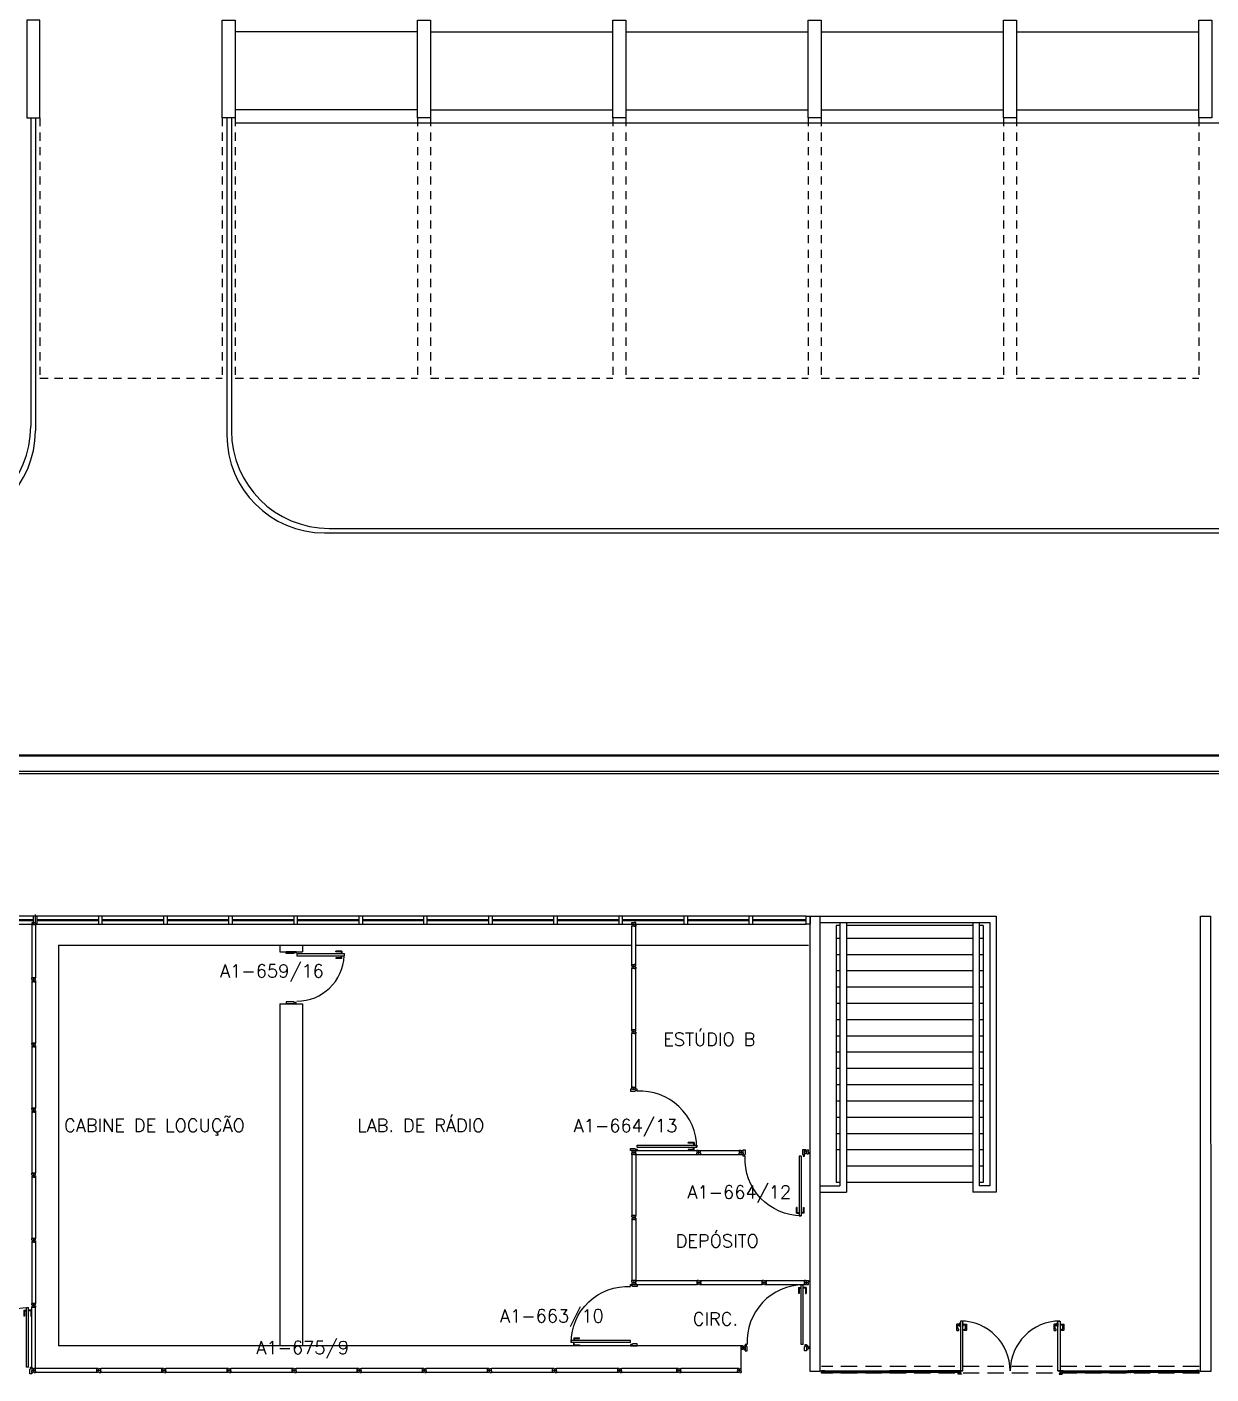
# Model space of a CAD drawing. Header units: millimetres. Extents: x 2308 to 2568, y 1142 to 1238.
# Drawn here: x 2510.43 to 2528.62, y 1164.74 to 1185.43 of the extents above; entities that cross this region are included whole.
import ezdxf

# ---------------------------------------------------------------- set-up
doc = ezdxf.new("R2010")
doc.units = ezdxf.units.MM
doc.linetypes.add('HIDDEN', pattern=[0.375, 0.25, -0.125])
doc.linetypes.add('HIDDEN2', pattern=[0.1875, 0.125, -0.0625])
for name, color, linetype in [('ALV', 2, 'Continuous'), ('AR-ALV-CRT', 2, 'Continuous'), ('AR-ALV-VT2', 2, 'Continuous'), ('AR-BNC-VT2', 1, 'Continuous'), ('AR-COR', 2, 'Continuous'), ('AR-DIV-EXI', 2, 'Continuous'), ('AR-ESQ', 7, 'Continuous'), ('AR-PIS-DSN', 1, 'Continuous'), ('BI-ESQ', 7, 'Continuous'), ('BI-POR-EXI', 7, 'Continuous'), ('BL-ESQ-PRJ', 1, 'HIDDEN'), ('DIV', 2, 'Continuous'), ('DT-ESQ-CRT', 43, 'Continuous'), ('DT-ESQ-VT1', 1, 'Continuous'), ('DT-ESQ-VT2', 2, 'Continuous'), ('ESTR', 3, 'Continuous'), ('PISO', 1, 'Continuous'), ('PROJ', 1, 'HIDDEN2'), ('TEXTO', 2, 'Continuous'), ('TEXTO-ENDEREÇO', 2, 'Continuous')]:
    doc.layers.add(name, color=color, linetype=linetype)
doc.styles.add('UNB-100', font='simplex.shx', dxfattribs={"height": 0.2})
doc.styles.add('UNB-100-1', font='simplex.shx', dxfattribs={"height": 0.2})

# ---------------------------------------------------------------- blocks, each defined once
blk = doc.blocks.new('PILAR-SLN')
blk.add_lwpolyline([(0.197, -42.97), (0.197, -44.47), (-0.003, -44.47), (-0.003, -42.97)], close=True)
blk = doc.blocks.new('PDV2D-SLN')
at = {"layer": 'DIV'}
for p, q in [((0.03, 0.05), (0.06, 0.05)), ((0.03, 0.035), (0.03, 0.05)), ((0.03, -0.035), (0.03, 0.035)), ((0.06, 0.05), (0.06, -0.02)), ((0.941, 0.05), (0.941, -0.02)), ((0.971, 0.05), (0.941, 0.05)), ((0.971, 0.035), (0.971, 0.05)), ((0.971, -0.035), (0.971, 0.035)), ((0.03, -0.05), (0.03, -0.035)), ((0.05, -0.05), (0.03, -0.05)), ((0.05, -0.02), (0.06, -0.02)), ((0.05, -0.02), (0.05, -0.05)), ((0.079, -0.05), (0.109, -0.05)), ((0.079, -0.05), (0.079, -0.965)), ((0.109, -0.05), (0.109, -0.965)), ((0.951, -0.02), (0.941, -0.02)), ((0.951, -0.02), (0.951, -0.05)), ((0.951, -0.05), (0.971, -0.05)), ((0.971, -0.05), (0.971, -0.035)), ((0.109, -0.965), (0.079, -0.965))]:
    blk.add_line(p, q, dxfattribs=at)
at = {"layer": 'DIV', "color": 1}
for p, q in [((0.036, -0.925), (0.036, -0.835)), ((0.046, -0.835), (0.036, -0.835)), ((0.036, -0.925), (0.076, -0.925)), ((0.046, -0.915), (0.046, -0.835)), ((0.046, -0.915), (0.076, -0.915)), ((0.141, -0.915), (0.111, -0.915)), ((0.151, -0.925), (0.111, -0.925)), ((0.141, -0.915), (0.141, -0.835)), ((0.141, -0.835), (0.151, -0.835)), ((0.151, -0.925), (0.151, -0.835))]:
    blk.add_line(p, q, dxfattribs=at)
blk.add_arc((0.076, -0.1), 0.864, 270.1564, 3.345, dxfattribs=at)
blk = doc.blocks.new('PE80-SLN')
at = {"color": 2}
for p, q in [((0.075, 0), (-0.075, 0)), ((-0.075, -0.03), (-0.075, 0)), ((0.075, 0), (0.075, -0.02)), ((0.04, -0.03), (-0.075, -0.03)), ((0.075, -0.02), (0.04, -0.02)), ((0.04, -0.03), (0.04, -0.02)), ((0.085, -0.03), (0.817, -0.03)), ((0.085, -0.03), (0.085, -0.065)), ((0.085, -0.065), (0.817, -0.065)), ((0.817, -0.065), (0.817, -0.03)), ((0.04, -0.771), (-0.075, -0.771)), ((-0.075, -0.771), (-0.075, -0.801)), ((0.075, -0.801), (-0.075, -0.801)), ((0.075, -0.802), (-0.075, -0.802)), ((0.04, -0.771), (0.04, -0.781)), ((0.075, -0.781), (0.04, -0.781)), ((0.075, -0.801), (0.075, -0.781))]:
    blk.add_line(p, q, dxfattribs=at)
at = {"color": 1}
for p, q in [((0.777, 0.01), (0.687, 0.01)), ((0.687, 0), (0.687, 0.01)), ((0.777, 0.01), (0.777, -0.03)), ((0.767, 0), (0.687, 0)), ((0.767, -0.095), (0.687, -0.095)), ((0.687, -0.095), (0.687, -0.105)), ((0.777, -0.105), (0.687, -0.105)), ((0.767, 0), (0.767, -0.03)), ((0.767, -0.095), (0.767, -0.065)), ((0.777, -0.105), (0.777, -0.065))]:
    blk.add_line(p, q, dxfattribs=at)
blk.add_arc((0.085, -0.03), 0.731, 270, 357.3429, dxfattribs=at)
blk = doc.blocks.new('DIVMT-SLN')
for p, q in [((-0.03, 0.03), (-0.03, 0.006)), ((-0.008, 0.03), (-0.03, 0.03)), ((-0.0185, 0.006), (-0.03, 0.006)), ((-0.0185, -0.006), (-0.0185, 0.006)), ((-0.008, 0.03), (-0.008, 0.02)), ((-0.008, 0.02), (0.008, 0.02)), ((-0.0051, 0), (0.0051, 0)), ((0.0051, 0), (-0.0051, 0)), ((-0.0051, 0), (0.0051, 0)), ((0, -0.0051), (0, 0.0051)), ((0, 0.0051), (0, -0.0051)), ((0.008, 0.03), (0.008, 0.02)), ((0.008, 0.03), (0.03, 0.03)), ((0.0205, 0.006), (0.03, 0.006)), ((0.0205, -0.006), (0.0205, 0.006)), ((0.0205, 0.006), (0.0205, -0.006)), ((0.0205, 0.006), (0.03, 0.006)), ((0.97, 0.03), (0.03, 0.03)), ((0.03, 0.006), (0.03, 0.03)), ((0.03, -0.03), (0.03, 0.03)), ((0.03, -0.005), (0.03, 0.005)), ((0.97, -0.03), (0.97, 0.03)), ((0.97, 0.03), (0.97, 0.009)), ((0.97, 0.009), (0.97, 0.027)), ((0.9795, 0.006), (0.97, 0.006)), ((0.97, -0.005), (0.97, 0.005)), ((0.9795, 0.006), (0.9795, -0.006)), ((1.0051, 0), (0.9949, 0)), ((1, 0.0051), (1, -0.0051)), ((-0.0185, -0.006), (-0.03, -0.006)), ((-0.03, -0.03), (-0.03, -0.006)), ((-0.008, -0.03), (-0.03, -0.03)), ((-0.008, -0.03), (-0.008, -0.02)), ((-0.008, -0.02), (0.008, -0.02)), ((0.008, -0.03), (0.008, -0.02)), ((0.008, -0.03), (0.03, -0.03)), ((0.0205, -0.006), (0.03, -0.006)), ((0.0205, -0.006), (0.03, -0.006)), ((0.03, -0.006), (0.03, -0.03)), ((0.97, -0.03), (0.03, -0.03)), ((0.9795, -0.006), (0.97, -0.006)), ((0.97, -0.009), (0.97, -0.027))]:
    blk.add_line(p, q)
blk = doc.blocks.new('MTINI-SLN')
for p, q in [((-0.03, 0.008), (-0.03, 0.03)), ((0.03, 0.03), (-0.03, 0.03)), ((-0.03, 0.008), (-0.02, 0.008)), ((-0.009, 0.03), (-0.027, 0.03)), ((-0.02, 0.008), (-0.02, 0)), ((-0.001, 0), (-0.02, 0)), ((-0.006, 0.02), (-0.006, 0.03)), ((-0.006, 0.023), (-0.006, 0.027)), ((-0.006, 0.02), (0.006, 0.02)), ((0.005, 0.03), (-0.005, 0.03)), ((0.005, 0), (-0.005, 0)), ((0.004, 0.02), (-0.004, 0.02)), ((0.02, 0), (-0.001, 0)), ((0, -0.005), (0, 0.005)), ((0.006, 0.02), (0.006, 0.03)), ((0.006, 0.023), (0.006, 0.027)), ((0.009, 0.03), (0.027, 0.03)), ((0.03, 0.008), (0.02, 0.008)), ((0.02, 0), (0.02, 0.008)), ((0.03, 0.008), (0.03, 0.03))]:
    blk.add_line(p, q)
blk = doc.blocks.new('DIV-SLN')
for p, q in [((-0.0051, 0), (0.0051, 0)), ((0, -0.0051), (0, 0.0051)), ((0.0205, 0.006), (0.03, 0.006)), ((0.0205, -0.006), (0.0205, 0.006)), ((0.03, 0.03), (0.97, 0.03)), ((0.03, 0.03), (0.03, -0.03)), ((0.03, 0.009), (0.03, 0.027)), ((0.03, 0.005), (0.03, -0.005)), ((0.97, 0.03), (0.97, -0.03)), ((0.9795, 0.006), (0.97, 0.006)), ((0.97, 0.005), (0.97, -0.005)), ((0.9795, -0.006), (0.9795, 0.006)), ((1.0051, 0), (0.9949, 0)), ((0.9949, 0), (1.0051, 0)), ((1, -0.0051), (1, 0.0051)), ((0.0205, -0.006), (0.03, -0.006)), ((0.03, -0.03), (0.03, -0.009)), ((0.03, -0.009), (0.03, -0.027)), ((0.03, -0.03), (0.97, -0.03)), ((0.9795, -0.006), (0.97, -0.006))]:
    blk.add_line(p, q)
blk = doc.blocks.new('MTT-SLN')
for p, q in [((-0.008, 0.03), (-0.03, 0.03)), ((-0.03, 0.03), (-0.03, 0.006)), ((-0.0185, 0.006), (-0.03, 0.006)), ((-0.0185, -0.006), (-0.0185, 0.006)), ((-0.008, 0.03), (-0.008, 0.02)), ((-0.008, 0.02), (0.008, 0.02)), ((-0.0051, 0), (0.0051, 0)), ((0, -0.0051), (0, 0.0051)), ((0.008, 0.03), (0.03, 0.03)), ((0.008, 0.03), (0.008, 0.02)), ((0.0205, -0.006), (0.0205, 0.006)), ((0.0205, 0.006), (0.03, 0.006)), ((0.03, 0.006), (0.03, 0.03)), ((-0.03, -0.03), (-0.03, -0.006)), ((-0.0185, -0.006), (-0.03, -0.006)), ((-0.008, -0.03), (-0.03, -0.03)), ((-0.008, -0.02), (0.008, -0.02)), ((-0.008, -0.03), (-0.008, -0.02)), ((0.008, -0.03), (0.008, -0.02)), ((0.008, -0.03), (0.03, -0.03)), ((0.0205, -0.006), (0.03, -0.006)), ((0.03, -0.006), (0.03, -0.03))]:
    blk.add_line(p, q)
blk = doc.blocks.new('esc-a-sl')
at = {"layer": 'AR-COR'}
for p, q in [((-2.81, 11.957), (-2.81, 16.2)), ((-2.81, 16.2), (-2.45, 16.2)), ((-2.45, 12.057), (-2.45, 16.2)), ((-0.1, 16.2), (-0.51, 16.2)), ((-0.51, 12.057), (-0.51, 16.2)), ((-2.71, 12.057), (-2.71, 16.1)), ((-2.71, 16.1), (-2.55, 16.1)), ((-2.55, 12.057), (-2.55, 16.1)), ((-0.1, 16.1), (-0.41, 16.1)), ((-0.41, 12.057), (-0.41, 16.1)), ((-0.1, 12.057), (-2.71, 12.057)), ((-0.1, 11.957), (-2.81, 11.957))]:
    blk.add_line(p, q, dxfattribs=at)
at = {"layer": 'AR-PIS-DSN'}
for p, q in [((-2.61, 12.1), (-2.61, 16.05)), ((-2.61, 16.05), (-2.55, 16.05)), ((-2.61, 12.1), (-2.61, 16.05)), ((-2.45, 16.05), (-0.51, 16.05)), ((-0.41, 16.05), (-0.35, 16.05)), ((-0.35, 12.1), (-0.35, 16.05)), ((-2.61, 15.8), (-2.55, 15.8)), ((-2.45, 15.8), (-0.51, 15.8)), ((-2.61, 15.55), (-2.55, 15.55)), ((-2.45, 15.55), (-0.51, 15.55)), ((-0.41, 15.55), (-0.35, 15.55)), ((-2.61, 15.3), (-2.55, 15.3)), ((-2.45, 15.3), (-0.51, 15.3)), ((-0.41, 15.3), (-0.35, 15.3)), ((-2.61, 15.05), (-2.55, 15.05)), ((-2.45, 15.05), (-0.51, 15.05)), ((-0.41, 15.05), (-0.35, 15.05)), ((-2.61, 14.8), (-2.55, 14.8)), ((-2.45, 14.8), (-0.51, 14.8)), ((-0.41, 14.8), (-0.35, 14.8)), ((-2.61, 14.55), (-2.55, 14.55)), ((-2.45, 14.55), (-0.51, 14.55)), ((-0.41, 14.55), (-0.35, 14.55)), ((-2.61, 14.3), (-2.55, 14.3)), ((-2.45, 14.3), (-0.51, 14.3)), ((-0.41, 14.3), (-0.35, 14.3)), ((-2.61, 14.05), (-2.55, 14.05)), ((-2.45, 14.05), (-0.51, 14.05)), ((-0.41, 14.05), (-0.35, 14.05)), ((-2.61, 13.8), (-2.55, 13.8)), ((-2.45, 13.8), (-0.51, 13.8)), ((-0.41, 13.8), (-0.35, 13.8)), ((-2.61, 13.55), (-2.55, 13.55)), ((-2.45, 13.55), (-0.51, 13.55)), ((-0.41, 13.55), (-0.35, 13.55)), ((-2.61, 13.3), (-2.55, 13.3)), ((-2.45, 13.3), (-0.51, 13.3)), ((-0.41, 13.3), (-0.35, 13.3)), ((-2.61, 13.05), (-2.55, 13.05)), ((-2.45, 13.05), (-0.51, 13.05)), ((-0.41, 13.05), (-0.35, 13.05)), ((-2.61, 12.8), (-2.55, 12.8)), ((-2.45, 12.8), (-0.51, 12.8)), ((-0.41, 12.8), (-0.35, 12.8)), ((-2.61, 12.55), (-2.55, 12.55)), ((-2.45, 12.55), (-0.51, 12.55)), ((-0.41, 12.55), (-0.35, 12.55)), ((-2.61, 12.3), (-2.55, 12.3)), ((-2.45, 12.3), (-0.51, 12.3)), ((-0.41, 12.3), (-0.35, 12.3)), ((-2.61, 12.1), (-2.55, 12.1)), ((-2.45, 12.1), (-0.51, 12.1)), ((-0.41, 12.1), (-0.35, 12.1))]:
    blk.add_line(p, q, dxfattribs=at)
blk = doc.blocks.new('ESQCIR2-SLN')
at = {"color": 2}
for p, q in [((0.06, 0.119), (0, 0.119)), ((0, 0.119), (0, 0)), ((0.06, -0.001), (0.06, 0.119)), ((0.06, 0.053), (1, 0.053)), ((1, 0.065), (0.061, 0.065)), ((1, 0.119), (1, 0)), ((1.06, 0.119), (1, 0.119)), ((1.06, -0.001), (1.06, 0.119)), ((1.06, 0.053), (2, 0.053)), ((2, 0.065), (1.061, 0.065)), ((2, 0.119), (2, 0)), ((2.06, 0.119), (2, 0.119)), ((2.06, -0.001), (2.06, 0.119)), ((2.06, 0.053), (3, 0.053)), ((3, 0.065), (2.061, 0.065)), ((3, 0.119), (3, 0)), ((3.06, 0.119), (3, 0.119)), ((3.06, -0.001), (3.06, 0.119)), ((3.06, 0.053), (4, 0.053)), ((4, 0.065), (3.061, 0.065)), ((4, 0.119), (4, 0)), ((4.06, 0.119), (4, 0.119)), ((4.06, -0.001), (4.06, 0.119)), ((4.06, 0.053), (5, 0.053)), ((5, 0.065), (4.061, 0.065)), ((5, 0.119), (5, 0)), ((5.06, 0.119), (5, 0.119)), ((5.06, -0.001), (5.06, 0.119)), ((5.06, 0.053), (6, 0.053)), ((6, 0.065), (5.061, 0.065)), ((0, -0.001), (0.06, -0.001)), ((1, -0.001), (1.06, -0.001)), ((2, -0.001), (2.06, -0.001)), ((3, -0.001), (3.06, -0.001)), ((4, -0.001), (4.06, -0.001)), ((5, -0.001), (5.06, -0.001))]:
    blk.add_line(p, q, dxfattribs=at)
at = {"color": 1}
for p, q in [((1, 0.119), (0.061, 0.119)), ((2, 0.119), (1.061, 0.119)), ((3, 0.119), (2.061, 0.119)), ((4, 0.119), (3.061, 0.119)), ((5, 0.119), (4.061, 0.119)), ((6, 0.119), (5.061, 0.119)), ((0.06, -0.001), (1, -0.001)), ((1.06, -0.001), (2, -0.001)), ((2.06, -0.001), (3, -0.001)), ((3.06, -0.001), (4, -0.001)), ((4.06, -0.001), (5, -0.001)), ((5.06, -0.001), (6, -0.001))]:
    blk.add_line(p, q, dxfattribs=at)
blk = doc.blocks.new('DIV006')
at = {"layer": 'AR-ALV-CRT', "color": 2}
blk.add_line((191.005, 17.642), (190.945, 17.642), dxfattribs=at)
at = {"layer": 'AR-ESQ', "color": 2}
for p, q in [((190.945, 17.642), (190.945, 17.523)), ((191.005, 17.642), (190.945, 17.642)), ((191.005, 17.522), (191.005, 17.642)), ((191.945, 17.642), (191.945, 17.523)), ((192.005, 17.642), (191.945, 17.642)), ((192.005, 17.522), (192.005, 17.642)), ((192.945, 17.642), (192.945, 17.523)), ((193.005, 17.642), (192.945, 17.642)), ((193.005, 17.522), (193.005, 17.642)), ((193.945, 17.642), (193.945, 17.523)), ((194.005, 17.642), (193.945, 17.642)), ((194.005, 17.522), (194.005, 17.642)), ((194.945, 17.642), (194.945, 17.523)), ((195.005, 17.642), (194.945, 17.642)), ((195.005, 17.522), (195.005, 17.642)), ((195.945, 17.642), (195.945, 17.523)), ((196.005, 17.642), (195.945, 17.642)), ((196.005, 17.522), (196.005, 17.642)), ((196.997, 17.642), (196.937, 17.642)), ((196.937, 17.642), (196.937, 17.523)), ((196.997, 17.522), (196.997, 17.642)), ((197.937, 17.642), (197.937, 17.523)), ((197.997, 17.642), (197.937, 17.642)), ((197.997, 17.522), (197.997, 17.642)), ((198.937, 17.642), (198.937, 17.523)), ((198.997, 17.642), (198.937, 17.642)), ((198.997, 17.522), (198.997, 17.642)), ((199.937, 17.642), (199.937, 17.523)), ((199.997, 17.642), (199.937, 17.642)), ((199.997, 17.522), (199.997, 17.642)), ((200.937, 17.642), (200.937, 17.523)), ((200.997, 17.642), (200.937, 17.642)), ((200.997, 17.522), (200.997, 17.642)), ((201.937, 17.642), (201.937, 17.523)), ((201.997, 17.642), (201.937, 17.642)), ((201.997, 17.522), (201.997, 17.642)), ((202.815, 17.642), (202.875, 17.642)), ((202.815, 17.522), (202.815, 17.642)), ((202.875, 17.642), (202.875, 17.522)), ((190.945, 17.522), (191.005, 17.522)), ((191.945, 17.588), (191.005, 17.588)), ((191.005, 17.576), (191.945, 17.576)), ((191.945, 17.522), (192.005, 17.522)), ((192.945, 17.588), (192.005, 17.588)), ((192.005, 17.576), (192.945, 17.576)), ((192.945, 17.522), (193.005, 17.522)), ((193.945, 17.588), (193.005, 17.588)), ((193.005, 17.576), (193.945, 17.576)), ((193.945, 17.522), (194.005, 17.522)), ((194.945, 17.588), (194.005, 17.588)), ((194.005, 17.576), (194.945, 17.576)), ((194.945, 17.522), (195.005, 17.522)), ((195.945, 17.588), (195.005, 17.588)), ((195.005, 17.576), (195.945, 17.576)), ((195.945, 17.522), (196.005, 17.522)), ((196.937, 17.588), (196.005, 17.588)), ((196.005, 17.576), (196.937, 17.576)), ((196.937, 17.522), (196.997, 17.522)), ((197.937, 17.588), (196.997, 17.588)), ((196.997, 17.576), (197.937, 17.576)), ((197.937, 17.522), (197.997, 17.522)), ((198.937, 17.588), (197.997, 17.588)), ((197.997, 17.576), (198.937, 17.576)), ((198.937, 17.522), (198.997, 17.522)), ((199.937, 17.588), (198.997, 17.588)), ((198.997, 17.576), (199.937, 17.576)), ((199.937, 17.522), (199.997, 17.522)), ((200.937, 17.588), (199.997, 17.588)), ((199.997, 17.576), (200.937, 17.576)), ((200.937, 17.522), (200.997, 17.522)), ((201.937, 17.588), (200.997, 17.588)), ((200.997, 17.576), (201.937, 17.576)), ((201.937, 17.522), (201.997, 17.522)), ((202.815, 17.588), (201.997, 17.588)), ((201.997, 17.576), (202.815, 17.576)), ((202.875, 17.522), (202.815, 17.522))]:
    blk.add_line(p, q, dxfattribs=at)
at = {"layer": 'AR-ESQ', "color": 1}
for p, q in [((191.945, 17.642), (191.005, 17.642)), ((192.945, 17.642), (192.005, 17.642)), ((193.945, 17.642), (193.005, 17.642)), ((194.945, 17.642), (194.005, 17.642)), ((195.945, 17.642), (195.005, 17.642)), ((196.937, 17.642), (196.005, 17.642)), ((197.937, 17.642), (196.997, 17.642)), ((198.937, 17.642), (197.997, 17.642)), ((199.937, 17.642), (198.997, 17.642)), ((200.937, 17.642), (199.997, 17.642)), ((201.937, 17.642), (200.997, 17.642)), ((202.815, 17.642), (201.997, 17.642)), ((191.005, 17.522), (191.945, 17.522)), ((192.005, 17.522), (192.945, 17.522)), ((193.005, 17.522), (193.945, 17.522)), ((194.005, 17.522), (194.945, 17.522)), ((195.005, 17.522), (195.945, 17.522)), ((196.005, 17.522), (196.937, 17.522)), ((196.997, 17.522), (197.937, 17.522)), ((197.997, 17.522), (198.937, 17.522)), ((198.997, 17.522), (199.937, 17.522)), ((199.997, 17.522), (200.937, 17.522)), ((200.997, 17.522), (201.937, 17.522)), ((201.997, 17.522), (202.815, 17.522))]:
    blk.add_line(p, q, dxfattribs=at)
at = {"layer": 'AR-ESQ', "rotation": 1.62844e-11}
blk.add_blockref('ESQCIR2-SLN', (184.945, 17.523), dxfattribs=at)
blk = doc.blocks.new('perfil esquadria-716-ch16')
at = {"layer": 'DT-ESQ-CRT'}
blk.add_lwpolyline([(0.0485, 0.0015), (0.0025, 0.0015, -0.4142136), (0.0015, 0.0025), (0.0015, 0.0125), (0, 0.0125), (0, 0.002, 0.4142136), (0.002, 0), (0.0485, 0, 1), (0.0485, 0.003), (0.036, 0.003, -0.4142136), (0.035, 0.004), (0.035, 0.023, 0.4142136), (0.033, 0.025), (0.002, 0.025, 0.4142136), (0, 0.023), (0, 0.0135), (0.0015, 0.0135), (0.0015, 0.0225, -0.4142136), (0.0025, 0.0235), (0.0325, 0.0235, -0.4142136), (0.0335, 0.0225), (0.0335, 0.0035, 0.4142136), (0.0355, 0.0015)], format="xyb", dxfattribs=at)
blk = doc.blocks.new('perfil cantoneira dobrada-200-ch16')
at = {"layer": 'DT-ESQ-CRT', "color": 2}
blk.add_lwpolyline([(0, 0.001), (0, 0.015, 0.439365), (-0.001, 0.016, 0.439365), (-0.002, 0.015), (-0.002, 0.002, -0.414214), (-0.002, 0.002), (-0.015, 0.002, 0.439365), (-0.016, 0.001, 0.439365), (-0.015, 0), (-0.002, 0, 0.414214)], format="xyb", close=True, dxfattribs=at)
blk = doc.blocks.new('baguete-1-2')
at = {"layer": 'DT-ESQ-CRT', "color": 2}
blk.add_lwpolyline([(0.00635, 0), (0.00635, 0.0115, 0.41421356), (0.00515, 0.0127), (-0.00515, 0.0127, 0.41421356), (-0.00635, 0.0115), (-0.00635, 0), (-0.00515, 0), (-0.00515, 0.0109, -0.41421356), (-0.00455, 0.0115), (0.00455, 0.0115, -0.41421356), (0.00515, 0.0109), (0.00515, 0)], format="xyb", close=True, dxfattribs=at)
blk = doc.blocks.new('perfil esquadria-737-ch16')
at = {"layer": 'DT-ESQ-CRT'}
for p in [(-0.023, 0.001), (0.011, 0.001)]:
    blk.add_line(p, (-0.01, 0.001), dxfattribs=at)
for points in [[(0.023, 0.001), (0.011, 0.001, -0.939472), (0.011, 0.003), (0.023, 0.003, -1), (0.023, 0), (-0.023, 0, -1), (-0.023, 0.003), (-0.012, 0.003, 0.414214), (-0.01, 0.005), (-0.01, 0.023, -0.414214), (-0.008, 0.025), (0.008, 0.025, -0.414214), (0.01, 0.023), (0.01, 0.002)], [(-0.01, 0.001, 0.372054), (-0.008, 0.003), (-0.008, 0.022, -0.414214), (-0.007, 0.023), (0.007, 0.023, -0.414214), (0.008, 0.022), (0.008, 0.002, 0.946822), (0.01, 0.002)]]:
    blk.add_lwpolyline(points, format="xyb", dxfattribs=at)
blk = doc.blocks.new("cantoneira-1 1-2''")
at = {"layer": 'DT-ESQ-CRT'}
blk.add_lwpolyline([(0.002, 0.0381), (0, 0.0381), (0, 0.002, 0.4142136), (0.002, 0), (0.0381, 0), (0.0381, 0.002), (0.003, 0.002, -0.4142136), (0.002, 0.003)], format="xyb", close=True, dxfattribs=at)
blk = doc.blocks.new('tubo industrial 30x50-ch16')
at = {"layer": 'DT-ESQ-CRT', "color": 2}
blk.add_lwpolyline([(0.0015, 0.0475, -0.4142136), (0.0025, 0.0485), (0.0275, 0.0485, -0.4142136), (0.0285, 0.0475), (0.0285, 0.0205), (0.03, 0.0205), (0.03, 0.048, 0.4142136), (0.028, 0.05), (0.002, 0.05, 0.4142136), (0, 0.048), (0, 0.002, 0.4142136), (0.002, 0), (0.028, 0, 0.4142136), (0.03, 0.002), (0.03, 0.0195), (0.0285, 0.0195), (0.0285, 0.0025, -0.4142136), (0.0275, 0.0015), (0.0025, 0.0015, -0.4142136), (0.0015, 0.0025)], format="xyb", close=True, dxfattribs=at)
blk = doc.blocks.new('ef01b-p')
at = {"layer": 'DT-ESQ-CRT'}
blk.add_lwpolyline([(2.104, -0.037), (2.103, -0.037), (2.103, 0.01, 0.414214), (2.102, 0.011), (2.088, 0.011), (2.088, 0.013), (2.102, 0.013, -0.414214), (2.104, 0.011)], format="xyb", close=True, dxfattribs=at)
at = {"layer": 'DT-ESQ-CRT', "color": 2}
blk.add_lwpolyline([(3.696, -0.037), (3.697, -0.037), (3.697, 0.01, -0.414214), (3.698, 0.011), (3.712, 0.011), (3.712, 0.013), (3.698, 0.013, 0.414214), (3.696, 0.011)], format="xyb", close=True, dxfattribs=at)
at = {"layer": 'DT-ESQ-VT1'}
for p, q in [((0.05, 0.013), (1.047, 0.013)), ((2.088, 0.013), (1.094, 0.013)), ((3.712, 0.013), (4.706, 0.013)), ((5.75, 0.013), (4.753, 0.013)), ((0.048, -0.012), (1.049, -0.012)), ((2.086, -0.012), (1.092, -0.012)), ((3.708, -0.012), (3.771, -0.012)), ((3.771, -0.012), (4.708, -0.012)), ((5.752, -0.012), (4.751, -0.012))]:
    blk.add_line(p, q, dxfattribs=at)
for points in [[(2.128, 0.731), (2.084, 0.731, 0.414214), (2.075, 0.722), (2.075, 0.642, 0.414214), (2.084, 0.633), (2.113, 0.633), (2.113, 0.651), (2.093, 0.651), (2.093, 0.713), (2.128, 0.713)], [(2.177, 0.731), (2.221, 0.731, -0.414214), (2.23, 0.722), (2.23, 0.642, -0.414214), (2.221, 0.633), (2.192, 0.633), (2.192, 0.651), (2.212, 0.651), (2.212, 0.713), (2.177, 0.713)], [(3.623, 0.731), (3.579, 0.731, 0.414214), (3.57, 0.722), (3.57, 0.642, 0.414214), (3.579, 0.633), (3.608, 0.633), (3.608, 0.651), (3.588, 0.651), (3.588, 0.713), (3.623, 0.713)], [(3.672, 0.731), (3.716, 0.731, -0.414214), (3.725, 0.722), (3.725, 0.642, -0.414214), (3.716, 0.633), (3.687, 0.633), (3.687, 0.651), (3.707, 0.651), (3.707, 0.713), (3.672, 0.713)]]:
    blk.add_lwpolyline(points, format="xyb", dxfattribs=at)
for points in [[(2.135, 0.748), (2.135, 0.696), (2.128, 0.696), (2.128, 0.748)], [(2.17, 0.748), (2.17, 0.696), (2.177, 0.696), (2.177, 0.748)], [(3.63, 0.748), (3.63, 0.696), (3.623, 0.696), (3.623, 0.748)], [(3.665, 0.748), (3.665, 0.696), (3.672, 0.696), (3.672, 0.748)], [(2.134, 0.012), (2.134, -0.02), (2.135, -0.02), (2.135, 0.012)], [(2.135, 0.013), (2.167, 0.013), (2.167, 0.012), (2.135, 0.012)], [(3.665, 0.013), (3.633, 0.013), (3.633, 0.012), (3.665, 0.012)], [(3.666, 0.012), (3.666, -0.02), (3.665, -0.02), (3.665, 0.012)]]:
    blk.add_lwpolyline(points, close=True, dxfattribs=at)
for centre, start, end in [((2.135, 0.012), 0, 89.9258), ((3.665, 0.012), 90.0742, 180)]:
    blk.add_arc(centre, 0.765, start, end, dxfattribs=at)
at = {"layer": 'DT-ESQ-VT2'}
for points in [[(2.135, 0.777), (2.135, 0.013), (2.17, 0.013), (2.17, 0.777)], [(3.665, 0.777), (3.665, 0.013), (3.63, 0.013), (3.63, 0.777)]]:
    blk.add_lwpolyline(points, close=True, dxfattribs=at)
for points in [[(0.044, 0.002), (0.044, 0.008), (1.059, 0.008), (1.059, 0.002), (0.044, 0.002)], [(2.096, 0.002), (2.096, 0.008), (1.082, 0.008), (1.082, 0.002), (2.096, 0.002)], [(3.704, 0.002), (3.704, 0.008), (4.718, 0.008), (4.718, 0.002), (3.704, 0.002)], [(5.756, 0.002), (5.756, 0.008), (4.741, 0.008), (4.741, 0.002), (5.756, 0.002)]]:
    blk.add_lwpolyline(points, dxfattribs=at)
at = {"xscale": -1}
for name, p, rotation in [("cantoneira-1 1-2''", (0, 0.015), 180), ('perfil esquadria-716-ch16', (0.002, 0.013), 180), ('perfil esquadria-737-ch16', (1.071, 0.013), 180), ('baguete-1-2', (1.061, -0.006), 90), ('baguete-1-2', (2.103, -0.006), 90), ('baguete-1-2', (5.763, -0.006), 90)]:
    blk.add_blockref(name, p, dxfattribs=dict(at, rotation=rotation))
for name, p, rotation in [('baguete-1-2', (0.037, -0.006), 270), ('baguete-1-2', (1.081, -0.006), 270), ('tubo industrial 30x50-ch16', (3.696, 0.013), 180), ('baguete-1-2', (3.697, -0.006), 270), ('perfil esquadria-716-ch16', (5.798, 0.013), 180), ("cantoneira-1 1-2''", (5.8, 0.015), 180)]:
    blk.add_blockref(name, p, dxfattribs=dict(rotation=rotation))
at = {"color": 2}
blk.add_blockref('perfil cantoneira dobrada-200-ch16', (3.666, -0.037), dxfattribs=at)
at = {"layer": 'DT-ESQ-VT2', "xscale": -1}
for name, p, rotation in [('tubo industrial 30x50-ch16', (2.104, 0.013), 180), ('baguete-1-2', (4.719, -0.006), 90)]:
    blk.add_blockref(name, p, dxfattribs=dict(at, rotation=rotation))
at = {"layer": 'DT-ESQ-VT2'}
for name, p, rotation in [('perfil esquadria-737-ch16', (4.729, 0.013), 180), ('baguete-1-2', (4.739, -0.006), 270)]:
    blk.add_blockref(name, p, dxfattribs=dict(at, rotation=rotation))
at = {"layer": 'DT-ESQ-VT2', "xscale": -1}
blk.add_blockref('perfil cantoneira dobrada-200-ch16', (2.134, -0.037), dxfattribs=at)

msp = doc.modelspace()

# ---------------------------------------------------------------- linework, layer by layer
at = {"layer": 'ALV'}
for p, q in [((2330.454, 1174.25), (2546.629, 1174.25)), ((2330.454, 1174), (2546.429, 1174))]:
    msp.add_line(p, q, dxfattribs=at)
at = {"layer": 'AR-ALV-CRT'}
for points in [[(2522.606, 1171.773), (2522.606, 1164.777), (2522.456, 1164.777), (2522.456, 1171.773)], [(2528.611, 1164.777), (2528.456, 1164.777), (2528.456, 1171.772), (2528.606, 1171.772)]]:
    msp.add_lwpolyline(points, close=True, dxfattribs=at)
at = {"layer": 'AR-ALV-VT2'}
for p, q in [((2444.531, 1174.236), (2546.431, 1174.236)), ((2444.531, 1173.966), (2546.431, 1173.966))]:
    msp.add_line(p, q, dxfattribs=at)
at = {"layer": 'AR-BNC-VT2'}
for p, q in [((2510.912, 1171.327), (2510.912, 1165.173)), ((2510.912, 1171.327), (2519.721, 1171.327)), ((2514.312, 1171.327), (2514.312, 1171.227)), ((2514.312, 1171.227), (2514.662, 1171.227)), ((2514.662, 1171.327), (2514.662, 1171.227)), ((2519.781, 1171.327), (2522.431, 1171.327)), ((2514.312, 1170.425), (2514.662, 1170.425)), ((2514.312, 1170.425), (2514.312, 1165.173)), ((2514.662, 1170.425), (2514.662, 1165.173)), ((2521.4, 1165.173), (2510.912, 1165.173)), ((2521.4, 1164.823), (2521.4, 1165.173))]:
    msp.add_line(p, q, dxfattribs=at)
at = {"layer": 'AR-DIV-EXI'}
for p, q in [((2510.502, 1171.677), (2510.562, 1171.677)), ((2510.503, 1171.647), (2510.502, 1170.823)), ((2510.562, 1171.677), (2510.562, 1171.797)), ((2510.562, 1171.647), (2510.562, 1170.823)), ((2519.721, 1171.655), (2519.721, 1171.677)), ((2519.721, 1171.677), (2519.745, 1171.677)), ((2519.721, 1171.655), (2519.731, 1171.655)), ((2519.721, 1171.639), (2519.721, 1171.617)), ((2519.721, 1171.639), (2519.731, 1171.639)), ((2519.731, 1171.655), (2519.731, 1171.639)), ((2519.745, 1171.665), (2519.745, 1171.677)), ((2519.757, 1171.665), (2519.745, 1171.665)), ((2519.746, 1171.647), (2519.756, 1171.647)), ((2519.756, 1171.647), (2519.746, 1171.647)), ((2519.751, 1171.652), (2519.751, 1171.642)), ((2519.751, 1171.642), (2519.751, 1171.652)), ((2519.751, 1171.652), (2519.751, 1171.642)), ((2519.781, 1171.677), (2519.757, 1171.677)), ((2519.757, 1171.665), (2519.757, 1171.677)), ((2519.771, 1171.655), (2519.771, 1171.639)), ((2519.781, 1171.655), (2519.771, 1171.655)), ((2519.781, 1171.639), (2519.771, 1171.639)), ((2519.781, 1171.655), (2519.781, 1171.677)), ((2519.781, 1171.639), (2519.781, 1171.617)), ((2519.781, 1171.617), (2519.721, 1171.617)), ((2519.745, 1171.617), (2519.721, 1171.617)), ((2519.721, 1171.027), (2519.721, 1171.617)), ((2519.745, 1171.626), (2519.745, 1171.617)), ((2519.745, 1171.626), (2519.757, 1171.626)), ((2519.757, 1171.626), (2519.745, 1171.626)), ((2519.745, 1171.626), (2519.745, 1171.617)), ((2519.756, 1171.617), (2519.746, 1171.617)), ((2519.757, 1171.626), (2519.757, 1171.617)), ((2519.757, 1171.626), (2519.757, 1171.617)), ((2519.757, 1171.617), (2519.781, 1171.617)), ((2519.781, 1171.027), (2519.781, 1171.617)), ((2519.721, 1171.027), (2519.742, 1171.027)), ((2519.781, 1171.027), (2519.721, 1171.027)), ((2519.742, 1171.027), (2519.724, 1171.027)), ((2519.745, 1171.017), (2519.745, 1171.027)), ((2519.745, 1171.017), (2519.757, 1171.017)), ((2519.756, 1171.027), (2519.746, 1171.027)), ((2519.757, 1171.017), (2519.757, 1171.027)), ((2519.76, 1171.027), (2519.778, 1171.027)), ((2510.526, 1170.823), (2510.502, 1170.823)), ((2510.502, 1170.801), (2510.502, 1170.823)), ((2510.562, 1170.823), (2510.502, 1170.823)), ((2510.562, 1170.823), (2510.502, 1170.823)), ((2510.526, 1170.813), (2510.526, 1170.823)), ((2510.526, 1170.813), (2510.526, 1170.823)), ((2510.538, 1170.813), (2510.526, 1170.813)), ((2510.526, 1170.813), (2510.538, 1170.813)), ((2510.538, 1170.813), (2510.526, 1170.813)), ((2510.526, 1170.813), (2510.538, 1170.813)), ((2510.537, 1170.823), (2510.527, 1170.823)), ((2510.537, 1170.823), (2510.527, 1170.823)), ((2510.538, 1170.823), (2510.562, 1170.823)), ((2510.538, 1170.813), (2510.538, 1170.823)), ((2510.538, 1170.813), (2510.538, 1170.823)), ((2510.562, 1170.801), (2510.562, 1170.823)), ((2519.746, 1170.997), (2519.756, 1170.997)), ((2519.751, 1170.992), (2519.751, 1171.002)), ((2510.502, 1170.801), (2510.512, 1170.801)), ((2510.502, 1170.785), (2510.512, 1170.785)), ((2510.502, 1170.785), (2510.502, 1170.763)), ((2510.502, 1170.763), (2510.526, 1170.763)), ((2510.512, 1170.785), (2510.512, 1170.801)), ((2510.526, 1170.774), (2510.526, 1170.763)), ((2510.538, 1170.774), (2510.526, 1170.774)), ((2510.538, 1170.774), (2510.526, 1170.774)), ((2510.538, 1170.793), (2510.527, 1170.793)), ((2510.527, 1170.793), (2510.538, 1170.793)), ((2510.538, 1170.793), (2510.527, 1170.793)), ((2510.527, 1170.793), (2510.538, 1170.793)), ((2510.532, 1170.788), (2510.532, 1170.798)), ((2510.532, 1170.798), (2510.532, 1170.788)), ((2510.532, 1170.788), (2510.532, 1170.798)), ((2510.538, 1170.774), (2510.538, 1170.763)), ((2510.562, 1170.763), (2510.538, 1170.763)), ((2510.562, 1170.801), (2510.552, 1170.801)), ((2510.552, 1170.785), (2510.552, 1170.801)), ((2510.562, 1170.785), (2510.552, 1170.785)), ((2510.562, 1170.785), (2510.562, 1170.763)), ((2519.721, 1170.006), (2519.721, 1170.028)), ((2519.721, 1170.028), (2519.745, 1170.028)), ((2519.721, 1170.006), (2519.731, 1170.006)), ((2519.721, 1169.99), (2519.721, 1169.968)), ((2519.721, 1169.99), (2519.731, 1169.99)), ((2519.731, 1170.006), (2519.731, 1169.99)), ((2519.745, 1170.017), (2519.745, 1170.028)), ((2519.757, 1170.017), (2519.745, 1170.017)), ((2519.745, 1169.978), (2519.745, 1169.968)), ((2519.745, 1169.978), (2519.757, 1169.978)), ((2519.757, 1169.978), (2519.745, 1169.978)), ((2519.745, 1169.978), (2519.745, 1169.968)), ((2519.746, 1169.998), (2519.756, 1169.998)), ((2519.756, 1169.998), (2519.746, 1169.998)), ((2519.751, 1170.003), (2519.751, 1169.993)), ((2519.751, 1169.993), (2519.751, 1170.003)), ((2519.751, 1170.003), (2519.751, 1169.993)), ((2519.781, 1170.028), (2519.757, 1170.028)), ((2519.757, 1170.017), (2519.757, 1170.028)), ((2519.757, 1169.978), (2519.757, 1169.968)), ((2519.757, 1169.978), (2519.757, 1169.968)), ((2519.771, 1170.006), (2519.771, 1169.99)), ((2519.781, 1170.006), (2519.771, 1170.006)), ((2519.781, 1169.99), (2519.771, 1169.99)), ((2519.781, 1170.006), (2519.781, 1170.028)), ((2519.781, 1169.99), (2519.781, 1169.968)), ((2519.721, 1169.144), (2519.721, 1169.968)), ((2519.781, 1169.968), (2519.721, 1169.968)), ((2519.745, 1169.968), (2519.721, 1169.968)), ((2519.756, 1169.968), (2519.746, 1169.968)), ((2519.757, 1169.968), (2519.781, 1169.968)), ((2519.781, 1169.144), (2519.781, 1169.968)), ((2519.781, 1168.173), (2521.43, 1168.173)), ((2519.781, 1168.113), (2521.43, 1168.113)), ((2521.746, 1166.143), (2521.756, 1166.143)), ((2521.751, 1166.148), (2521.751, 1166.138)), ((2521.772, 1166.149), (2521.772, 1166.137)), ((2521.772, 1166.149), (2521.781, 1166.149)), ((2521.772, 1166.137), (2521.781, 1166.137)), ((2521.781, 1166.173), (2522.396, 1166.173)), ((2521.781, 1166.113), (2521.781, 1166.173)), ((2521.781, 1166.173), (2521.781, 1166.152)), ((2521.781, 1166.152), (2521.781, 1166.17)), ((2521.781, 1166.138), (2521.781, 1166.148)), ((2521.781, 1166.134), (2521.781, 1166.116)), ((2521.781, 1166.113), (2522.396, 1166.113)), ((2522.371, 1166.149), (2522.371, 1166.173)), ((2522.393, 1166.173), (2522.371, 1166.173)), ((2522.371, 1166.113), (2522.371, 1166.173)), ((2522.381, 1166.149), (2522.371, 1166.149)), ((2522.381, 1166.149), (2522.371, 1166.149)), ((2522.371, 1166.138), (2522.371, 1166.148)), ((2522.371, 1166.137), (2522.371, 1166.113)), ((2522.381, 1166.137), (2522.371, 1166.137)), ((2522.381, 1166.137), (2522.371, 1166.137)), ((2522.393, 1166.113), (2522.371, 1166.113)), ((2522.381, 1166.137), (2522.381, 1166.149)), ((2522.381, 1166.149), (2522.381, 1166.137)), ((2522.393, 1166.173), (2522.393, 1166.163)), ((2522.409, 1166.163), (2522.393, 1166.163)), ((2522.393, 1166.113), (2522.393, 1166.123)), ((2522.409, 1166.123), (2522.393, 1166.123)), ((2522.406, 1166.143), (2522.396, 1166.143)), ((2522.396, 1166.143), (2522.406, 1166.143)), ((2522.406, 1166.143), (2522.396, 1166.143)), ((2522.401, 1166.138), (2522.401, 1166.148)), ((2522.401, 1166.148), (2522.401, 1166.138)), ((2522.409, 1166.173), (2522.409, 1166.163)), ((2522.409, 1166.173), (2522.431, 1166.173)), ((2522.409, 1166.113), (2522.409, 1166.123)), ((2522.409, 1166.113), (2522.431, 1166.113)), ((2522.42, 1166.149), (2522.431, 1166.149)), ((2522.42, 1166.137), (2522.42, 1166.149)), ((2522.42, 1166.137), (2522.431, 1166.137)), ((2522.431, 1166.173), (2522.431, 1166.149)), ((2522.431, 1166.113), (2522.431, 1166.137)), ((2521.4, 1165.113), (2521.4, 1165.173)), ((2521.4, 1165.173), (2521.4, 1165.152)), ((2521.4, 1165.152), (2521.4, 1165.17)), ((2521.41, 1165.149), (2521.4, 1165.149)), ((2521.4, 1165.138), (2521.4, 1165.148)), ((2521.41, 1165.137), (2521.4, 1165.137)), ((2521.4, 1165.134), (2521.4, 1165.116)), ((2521.41, 1165.149), (2521.41, 1165.137)), ((2521.435, 1165.143), (2521.425, 1165.143)), ((2521.43, 1165.148), (2521.43, 1165.138)), ((2519.502, 1164.823), (2519.502, 1164.799)), ((2519.524, 1164.823), (2519.502, 1164.823)), ((2519.524, 1164.823), (2519.524, 1164.813)), ((2519.524, 1164.813), (2519.54, 1164.813)), ((2519.54, 1164.823), (2519.54, 1164.813)), ((2519.54, 1164.823), (2519.562, 1164.823)), ((2520.412, 1164.823), (2519.562, 1164.823)), ((2519.562, 1164.799), (2519.562, 1164.823)), ((2519.562, 1164.763), (2519.562, 1164.823)), ((2520.412, 1164.763), (2520.412, 1164.823)), ((2520.412, 1164.823), (2520.412, 1164.802)), ((2520.412, 1164.823), (2520.412, 1164.799)), ((2520.434, 1164.823), (2520.412, 1164.823)), ((2520.412, 1164.802), (2520.412, 1164.82)), ((2520.434, 1164.823), (2520.434, 1164.813)), ((2520.434, 1164.813), (2520.45, 1164.813)), ((2520.45, 1164.823), (2520.45, 1164.813)), ((2520.45, 1164.823), (2520.472, 1164.823)), ((2521.34, 1164.823), (2520.472, 1164.823)), ((2520.472, 1164.799), (2520.472, 1164.823)), ((2520.472, 1164.763), (2520.472, 1164.823)), ((2519.514, 1164.799), (2519.502, 1164.799)), ((2519.514, 1164.787), (2519.502, 1164.787)), ((2519.502, 1164.763), (2519.502, 1164.787)), ((2519.524, 1164.763), (2519.502, 1164.763)), ((2519.514, 1164.787), (2519.514, 1164.799)), ((2519.524, 1164.763), (2519.524, 1164.773)), ((2519.524, 1164.773), (2519.54, 1164.773)), ((2519.527, 1164.793), (2519.538, 1164.793)), ((2519.538, 1164.793), (2519.527, 1164.793)), ((2519.527, 1164.793), (2519.538, 1164.793)), ((2519.532, 1164.788), (2519.532, 1164.798)), ((2519.532, 1164.798), (2519.532, 1164.788)), ((2519.54, 1164.763), (2519.54, 1164.773)), ((2519.54, 1164.763), (2519.562, 1164.763)), ((2519.553, 1164.799), (2519.562, 1164.799)), ((2519.553, 1164.787), (2519.553, 1164.799)), ((2519.553, 1164.799), (2519.553, 1164.787)), ((2519.553, 1164.799), (2519.562, 1164.799)), ((2519.553, 1164.787), (2519.562, 1164.787)), ((2519.553, 1164.787), (2519.562, 1164.787)), ((2519.562, 1164.788), (2519.562, 1164.798)), ((2519.562, 1164.787), (2519.562, 1164.763)), ((2520.412, 1164.763), (2519.562, 1164.763)), ((2520.421, 1164.799), (2520.412, 1164.799)), ((2520.423, 1164.799), (2520.412, 1164.799)), ((2520.412, 1164.788), (2520.412, 1164.798)), ((2520.421, 1164.787), (2520.412, 1164.787)), ((2520.423, 1164.787), (2520.412, 1164.787)), ((2520.412, 1164.763), (2520.412, 1164.787)), ((2520.412, 1164.784), (2520.412, 1164.766)), ((2520.434, 1164.763), (2520.412, 1164.763)), ((2520.421, 1164.799), (2520.421, 1164.787)), ((2520.423, 1164.787), (2520.423, 1164.799)), ((2520.434, 1164.763), (2520.434, 1164.773)), ((2520.434, 1164.773), (2520.45, 1164.773)), ((2520.447, 1164.793), (2520.436, 1164.793)), ((2520.436, 1164.793), (2520.447, 1164.793)), ((2520.447, 1164.793), (2520.436, 1164.793)), ((2520.436, 1164.793), (2520.447, 1164.793)), ((2520.442, 1164.798), (2520.442, 1164.788)), ((2520.442, 1164.788), (2520.442, 1164.798)), ((2520.442, 1164.798), (2520.442, 1164.788)), ((2520.45, 1164.763), (2520.45, 1164.773)), ((2520.45, 1164.763), (2520.472, 1164.763)), ((2520.462, 1164.799), (2520.472, 1164.799)), ((2520.462, 1164.787), (2520.462, 1164.799)), ((2520.462, 1164.799), (2520.462, 1164.787)), ((2520.462, 1164.799), (2520.472, 1164.799)), ((2520.462, 1164.787), (2520.472, 1164.787)), ((2520.462, 1164.787), (2520.472, 1164.787)), ((2520.472, 1164.788), (2520.472, 1164.798)), ((2520.472, 1164.787), (2520.472, 1164.763)), ((2521.34, 1164.763), (2520.472, 1164.763))]:
    msp.add_line(p, q, dxfattribs=at)
at = {"layer": 'BL-ESQ-PRJ'}
for p, q in [((2528.431, 1164.852), (2522.633, 1164.852)), ((2528.431, 1164.752), (2522.633, 1164.752))]:
    msp.add_line(p, q, dxfattribs=at)
at = {"layer": 'PISO'}
for p, q in [((2516.429, 1185.359), (2513.629, 1185.359)), ((2516.629, 1185.359), (2519.429, 1185.359)), ((2519.629, 1185.359), (2522.429, 1185.359)), ((2522.629, 1185.359), (2525.429, 1185.359)), ((2525.629, 1185.359), (2528.429, 1185.359)), ((2516.429, 1184.159), (2513.629, 1184.159)), ((2516.629, 1184.159), (2519.429, 1184.159)), ((2519.629, 1184.159), (2522.429, 1184.159)), ((2522.629, 1184.159), (2525.429, 1184.159)), ((2525.629, 1184.159), (2528.429, 1184.159)), ((2510.488, 1184.044), (2510.488, 1179.301)), ((2510.558, 1184.044), (2510.558, 1179.231)), ((2513.499, 1184.044), (2513.499, 1179.161)), ((2513.569, 1184.044), (2513.569, 1179.231)), ((2513.629, 1183.959), (2546.429, 1183.959)), ((2514.999, 1177.661), (2545.109, 1177.661)), ((2515.069, 1177.731), (2545.039, 1177.731))]:
    msp.add_line(p, q, dxfattribs=at)
for centre, start, end in [((2508.988, 1179.301), 270, 0), ((2509.058, 1179.231), 270, 0), ((2514.999, 1179.161), 180, 270), ((2515.069, 1179.231), 180, 270)]:
    msp.add_arc(centre, 1.5, start, end, dxfattribs=at)
at = {"layer": 'PROJ'}
for p, q in [((2510.629, 1184.037), (2510.629, 1180.037)), ((2513.429, 1184.037), (2513.429, 1180.037)), ((2513.629, 1184.037), (2513.629, 1180.037)), ((2516.429, 1184.037), (2516.429, 1180.037)), ((2516.629, 1184.037), (2516.629, 1180.037)), ((2519.429, 1184.037), (2519.429, 1180.037)), ((2519.629, 1184.037), (2519.629, 1180.037)), ((2522.429, 1184.037), (2522.429, 1180.037)), ((2522.629, 1184.037), (2522.629, 1180.037)), ((2525.429, 1184.037), (2525.429, 1180.037)), ((2525.629, 1184.037), (2525.629, 1180.037)), ((2528.429, 1184.037), (2528.429, 1180.037)), ((2510.629, 1180.037), (2513.429, 1180.037)), ((2513.629, 1180.037), (2516.429, 1180.037)), ((2516.629, 1180.037), (2519.429, 1180.037)), ((2519.629, 1180.037), (2522.429, 1180.037)), ((2522.629, 1180.037), (2525.429, 1180.037)), ((2525.629, 1180.037), (2528.429, 1180.037))]:
    msp.add_line(p, q, dxfattribs=at)

# ---------------------------------------------------------------- block references
at = {"extrusion": (0, 0, -1), "xscale": -1, "rotation": 179.9999741950348}
msp.add_blockref('esc-a-sl', (-2522.506, 1183.731), dxfattribs=at)
at = {"layer": 'AR-DIV-EXI'}
for name, p, rotation in [('MTINI-SLN', (2510.533, 1171.677), 180.0000258043724), ('MTINI-SLN', (2510.533, 1171.677), 180.0000258043724), ('DIVMT-SLN', (2510.532, 1169.793), 90.00002580436919), ('DIVMT-SLN', (2510.532, 1169.793), 90.00002580436919), ('DIVMT-SLN', (2510.532, 1168.793), 90.00002580436919), ('DIVMT-SLN', (2510.532, 1168.793), 90.00002580436919), ('DIVMT-SLN', (2510.532, 1167.793), 90.00002580436919), ('DIVMT-SLN', (2510.532, 1167.793), 90.00002580436919), ('MTT-SLN', (2519.751, 1168.143), 2.580437242834613e-05), ('DIVMT-SLN', (2519.751, 1167.143), 90.00002580436919), ('MTT-SLN', (2520.746, 1168.143), 2.580437242834613e-05), ('MTT-SLN', (2521.4, 1168.143), 2.580437242834613e-05), ('MTT-SLN', (2522.401, 1168.153), 2.580437242834613e-05), ('DIVMT-SLN', (2510.532, 1166.793), 90.00002580436919), ('DIVMT-SLN', (2510.532, 1166.793), 90.00002580436919), ('DIVMT-SLN', (2519.751, 1166.143), 90.00002580436919), ('DIVMT-SLN', (2510.532, 1165.793), 90.00002580436919), ('DIVMT-SLN', (2510.532, 1165.793), 90.00002580436919), ('DIV-SLN', (2510.532, 1164.793), 90.00002580436919), ('DIV-SLN', (2510.532, 1164.793), 90.00002580436919), ('MTT-SLN', (2521.43, 1165.143), 2.580437242834613e-05), ('MTINI-SLN', (2522.431, 1165.143), 90.00002580436919), ('DIVMT-SLN', (2510.532, 1164.793), 2.580437242834613e-05), ('DIVMT-SLN', (2510.532, 1164.793), 2.580437242834613e-05), ('DIVMT-SLN', (2511.532, 1164.793), 2.580437242834613e-05), ('DIVMT-SLN', (2512.532, 1164.793), 2.580437242834613e-05), ('DIVMT-SLN', (2513.532, 1164.793), 2.580437242834613e-05), ('DIVMT-SLN', (2514.532, 1164.793), 2.580437242834613e-05), ('DIVMT-SLN', (2515.532, 1164.793), 2.580437242834613e-05), ('DIVMT-SLN', (2516.532, 1164.793), 2.580437242834613e-05), ('DIVMT-SLN', (2517.532, 1164.793), 2.580437242834613e-05), ('DIVMT-SLN', (2518.532, 1164.793), 2.580437242834613e-05), ('MTT-SLN', (2520.442, 1164.793), 2.580437242834613e-05), ('MTT-SLN', (2521.37, 1164.793), 2.580437242834613e-05)]:
    msp.add_blockref(name, p, dxfattribs=dict(at, rotation=rotation))
at = {"layer": 'AR-DIV-EXI', "xscale": -1}
for name, p, rotation in [('DIVMT-SLN', (2519.751, 1170.998), 90.00002580436919), ('MTINI-SLN', (2519.751, 1169.114), 2.580409885766244e-05), ('DIVMT-SLN', (2520.751, 1166.143), 2.580437239885214e-05), ('DIVMT-SLN', (2521.751, 1166.143), 2.580437239885214e-05)]:
    msp.add_blockref(name, p, dxfattribs=dict(at, rotation=rotation))
at = {"layer": 'BI-ESQ'}
for name, p, rotation in [('DIV006', (2319.581, 1154.13), 2.58043561439059e-05), ('ef01b-p', (2522.631, 1164.775), 2.570861340755191e-05)]:
    msp.add_blockref(name, p, dxfattribs=dict(at, rotation=rotation))
at = {"layer": 'BI-POR-EXI'}
for name, p, rotation in [('PE80-SLN', (2514.487, 1171.227), 2.580437242834613e-05), ('PDV2D-SLN', (2519.751, 1168.143), 90.00002580436919), ('PDV2D-SLN', (2522.431, 1165.143), 180.0000258043724), ('PDV2D-SLN', (2510.532, 1164.793), 180.0000258043724)]:
    msp.add_blockref(name, p, dxfattribs=dict(at, rotation=rotation))
at = {"layer": 'BI-POR-EXI', "xscale": -1}
for p, rotation in [((2522.401, 1168.133), 2.580409885766244e-05), ((2519.751, 1165.142), 270.0000258043692)]:
    msp.add_blockref('PDV2D-SLN', p, dxfattribs=dict(at, rotation=rotation))
at = {"layer": 'ESTR', "xscale": -1}
msp.add_blockref('PILAR-SLN', (2510.626, 1228.506), dxfattribs=at)
at = {"layer": 'ESTR'}
for p in [(2513.431, 1228.506), (2516.431, 1228.506), (2519.431, 1228.506), (2522.431, 1228.506), (2525.431, 1228.506), (2528.431, 1228.506)]:
    msp.add_blockref('PILAR-SLN', p, dxfattribs=at)

# ---------------------------------------------------------------- texts
at = {"layer": 'TEXTO', "linetype": 'Continuous', "style": 'UNB-100'}
for s, p in [('ESTÚDIO B', (2520.202, 1169.781)), ('CABINE DE LOCUÇÃO', (2510.999, 1168.458)), ('LAB. DE RÁDIO', (2515.501, 1168.458)), ('DEPÓSITO', (2520.392, 1166.683)), ('CIRC.', (2520.656, 1165.484))]:
    msp.add_text(s, height=0.2, dxfattribs=at).set_placement(p)
at = {"layer": 'TEXTO-ENDEREÇO', "style": 'UNB-100-1'}
for s, p in [('A1-659/16', (2513.395, 1170.831)), ('A1-664/13', (2518.825, 1168.454)), ('A1-664/12', (2520.572, 1167.433)), ('A1-663/10', (2517.694, 1165.532)), ('A1-675/9', (2513.951, 1165.045))]:
    msp.add_text(s, height=0.2, dxfattribs=at).set_placement(p)

doc.saveas('drawing.dxf')
